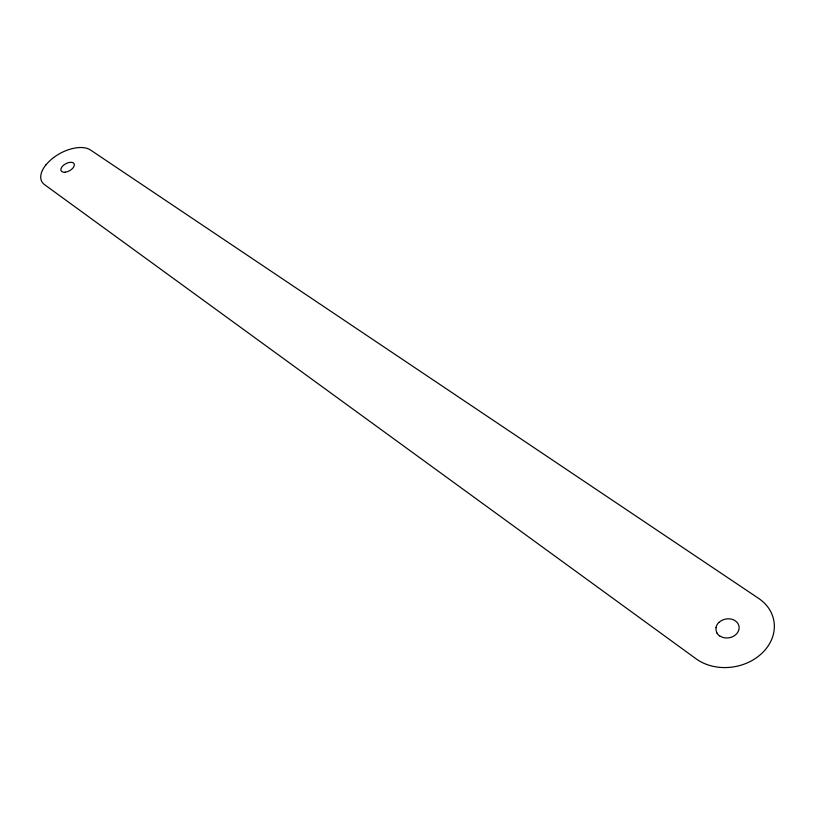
<?xml version="1.0" encoding="UTF-8"?>
<svg xmlns="http://www.w3.org/2000/svg" width="815" height="815" viewBox="0 0 815 815"><rect width="100%" height="100%" fill="white"/><g stroke="black" fill="none" stroke-linecap="round" stroke-linejoin="round"><path stroke-width="1.22" d="M719.716 635.873A11.614 9.525 -10.1 0 0 731.442 637.198A11.614 9.525 -10.1 0 0 739.001 629.088A11.695 9.597 -10.1 0 0 738.033 623.72A11.614 9.525 -10.1 0 0 719.024 622.426M717.037 632.949A11.614 9.525 -10.1 0 1 716.13 627.611M719.614 635.934A11.695 9.597 -10.1 0 1 716.884 632.98M715.977 627.601A11.695 9.597 -10.1 0 1 718.911 622.354M53.688 157.509A29.36 15.903 -28.7 0 1 68.766 149.614A29.585 16.015 -28.7 0 1 83.181 147.627A29.36 15.903 -28.7 0 1 90.516 150.011L758.551 598.342A46.465 38.122 -10 0 1 772.824 616.639A46.801 38.407 -10.1 0 1 771.917 638.817A46.475 38.132 -10 0 1 762.443 652.764A46.475 38.132 -10 0 1 738.655 665.835A46.801 38.397 -10.1 0 1 711.801 666.018A46.465 38.132 -10.1 0 1 695.99 658.754L44.53 184.638A29.371 15.903 -28.7 0 1 40.75 176.071A29.585 16.015 -28.7 0 1 45.874 164.925M45.854 164.997A29.371 15.903 -28.7 0 1 53.658 157.58M65.159 172.209A7.396 4.004 -28.7 0 0 74.287 164.212A7.396 4.004 -28.7 0 0 63.376 165.353A7.396 4.004 -28.7 0 0 65.159 172.209"/></g></svg>
